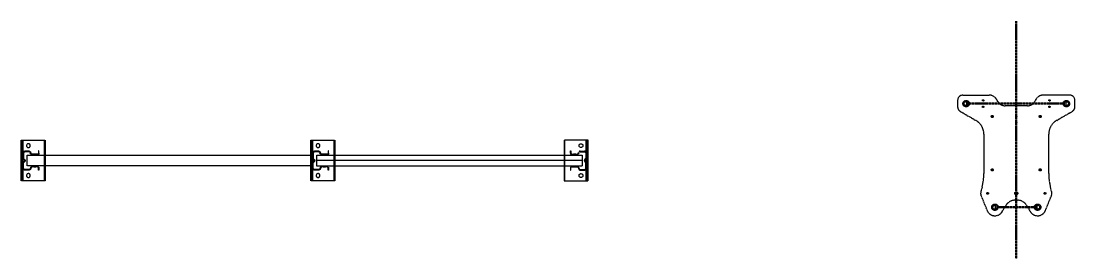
# Model space of a CAD drawing. Header units: millimetres. Extents: x -637480 to 299894, y -125373 to 39000.
# Drawn here: x 294953 to 299894, y -26578 to -25465 of the extents above; entities that cross this region are included whole.
import ezdxf

# ---------------------------------------------------------------- set-up
doc = ezdxf.new("R2010")
doc.units = ezdxf.units.MM
doc.linetypes.add('AM_ISO02W050', pattern=[7.5, 6, -1.5])
doc.linetypes.add('CENTER', pattern=[7, 4, -1, 1, -1])
doc.layers.add('Dims', color=7, linetype='Continuous', lineweight=50)
doc.layers.add('HIDDEN', color=9, linetype='AM_ISO02W050', lineweight=25)

# ---------------------------------------------------------------- blocks, each defined once
blk = doc.blocks.new('90 x 2.4 RF MS UPRIGHT PLAN')
for p, q in [((-34.4, 74.5), (-45, 74.5)), ((-45, 74.5), (-45, 72.1)), ((-45, 72.1), (-34.4, 72.1)), ((-29.4, 67.1), (-29.4, 43.1)), ((-27, 67.1), (-27, 43.1)), ((27, 67.1), (27, 43.1)), ((29.4, 67.1), (29.4, 43.1)), ((34.4, 74.5), (45, 74.5)), ((45, 72.1), (34.4, 72.1)), ((45, 74.5), (45, 72.1)), ((-44.3, 28.7), (-44.3, 8.4)), ((-41.9, 28.7), (-41.9, 8.4)), ((-32.5, 38.5), (-39.7, 35.5)), ((-31.5, 36.3), (-38.8, 33.3)), ((-35.9, 2.4), (-11.9, 2.4)), ((-35.9, 0), (-11.9, 0)), ((-8.2, 4), (-5.4, 7)), ((-6.5, 2.4), (-3.7, 5.4)), ((6.5, 2.4), (3.7, 5.4)), ((8.2, 4), (5.4, 7)), ((35.8, 2.4), (11.9, 2.4)), ((35.8, 0), (11.9, 0)), ((31.5, 36.3), (38.8, 33.3)), ((32.5, 38.5), (39.7, 35.5)), ((41.8, 28.7), (41.8, 8.4)), ((44.2, 28.7), (44.2, 8.4))]:
    blk.add_line(p, q)
for points in [[(-29.4, 60.2), (-27, 60.2), (-27, 49.8), (-29.4, 49.8)], [(29.4, 60.2), (27, 60.2), (27, 49.8), (29.4, 49.8)], [(-30.5, 2.4), (-19.5, 2.4), (-19.5, 0), (-30.5, 0)], [(30.5, 2.4), (19.5, 2.4), (19.5, 0), (30.5, 0)]]:
    blk.add_lwpolyline(points, close=True)
for centre, radius, start, end in [((-34.4, 67.1), 7.4, 0, 90), ((-34.4, 67.1), 5, 0, 90), ((34.4, 67.1), 7.4, 90, 180), ((34.4, 67.1), 5, 90, 180), ((-36.9, 28.7), 7.4, 112.6744, 180), ((-35.9, 8.4), 8.4, 180, 270), ((-36.9, 28.7), 5, 112.6744, 180), ((-35.9, 8.4), 6, 180, 270), ((-34.4, 43.1), 5, 292.6744, 0), ((-34.4, 43.1), 7.4, 292.6744, 0), ((-11.9, 7.4), 5, 270, 317.302), ((-11.9, 7.4), 7.4, 270, 317.302), ((0, 2), 7.4, 90, 137.302), ((0, 2), 5, 90, 137.302), ((0, 2), 7.4, 42.698, 90), ((0, 2), 5, 42.698, 90), ((11.9, 7.4), 7.4, 222.698, 270), ((11.9, 7.4), 5, 222.698, 270), ((34.4, 43.1), 7.4, 180, 247.3256), ((34.4, 43.1), 5, 180, 247.3256), ((35.8, 8.4), 6, 270, 0), ((35.8, 8.4), 8.4, 270, 0), ((36.8, 28.7), 5, 0, 67.3256), ((36.8, 28.7), 7.4, 0, 67.3256)]:
    blk.add_arc(centre, radius, start, end)
blk = doc.blocks.new('MS BASEPLATE PLAN')
for p, q in [((-4, 95), (-4, -95)), ((0, 95), (0, -95)), ((100, 95), (100, -95))]:
    blk.add_line(p, q)
for points in [[(104, 95), (-9.3, 95), (-9.3, -95), (104, -95)], [(-4, 31), (0, 31), (0, 19), (-4, 19)], [(-4, -31), (0, -31), (0, -19), (-4, -19)]]:
    blk.add_lwpolyline(points, close=True)
for centre in [(25, 70), (25, -70)]:
    blk.add_circle(centre, 9)
blk = doc.blocks.new('*U52')
blk.add_line((20, 0), (1263, 0))
for points in [[(20, 26), (1263, 26), (1263, -26), (20, -26)], [(1283, 40), (1286, 40), (1286, -40), (1283, -40)], [(1286, 25), (2621, 25), (2621, -25), (1286, -25)]]:
    blk.add_lwpolyline(points, close=True)
blk.add_blockref('MS BASEPLATE PLAN', (0, 0))
at = {"xscale": -1}
for p in [(1283, 0), (2641, 0)]:
    blk.add_blockref('MS BASEPLATE PLAN', p, dxfattribs=at)
at = {"rotation": 270}
blk.add_blockref('90 x 2.4 RF MS UPRIGHT PLAN', (0, 0), dxfattribs=at)
at = {"xscale": -1, "rotation": 90}
for p in [(1283, 0), (2641, 0)]:
    blk.add_blockref('90 x 2.4 RF MS UPRIGHT PLAN', p, dxfattribs=at)

msp = doc.modelspace()

# ---------------------------------------------------------------- linework, layer by layer
at = {"layer": 'Dims', "linetype": 'CENTER'}
for points in [[(299619.3, -25464.8), (299619.3, -26578.1)], [(299384.3, -25851.2), (299854.3, -25851.2)], [(299519.3, -26336.2), (299719.3, -26336.2)]]:
    msp.add_lwpolyline(points, dxfattribs=at)
at = {"layer": 'HIDDEN'}
for p, q in [((299344.3, -25836.2), (299344.3, -25865.7)), ((299369.3, -25811.2), (299492.4, -25811.2)), ((299532.8, -25841.2), (299527, -25831.2)), ((299711.6, -25831.2), (299705.9, -25841.2)), ((299869.3, -25811.2), (299746.3, -25811.2)), ((299894.3, -25865.7), (299894.3, -25836.2)), ((299356.8, -25887.4), (299429.8, -25929.5)), ((299671.2, -25861.2), (299567.4, -25861.2)), ((299808.8, -25929.5), (299881.8, -25887.4)), ((299467.3, -25994.5), (299467.3, -26178)), ((299771.3, -26178), (299771.3, -25994.5)), ((299458.8, -26242.7), (299453.4, -26262.8)), ((299454.7, -26283.4), (299482.3, -26351.2)), ((299481.9, -26271.1), (299483.5, -26268.6)), ((299483.3, -26273.6), (299481.9, -26271.1)), ((299482.3, -26272.6), (299482.4, -26269.7)), ((299484.7, -26274.1), (299482.3, -26272.6)), ((299482.4, -26269.7), (299484.9, -26268.3)), ((299486.2, -26273.7), (299483.3, -26273.6)), ((299483.5, -26268.6), (299486.3, -26268.7)), ((299487.3, -26272.7), (299484.7, -26274.1)), ((299484.9, -26268.3), (299487.4, -26269.8)), ((299487.7, -26271.3), (299486.2, -26273.7)), ((299486.3, -26268.7), (299487.7, -26271.3)), ((299487.4, -26269.8), (299487.3, -26272.7)), ((299751.1, -26270.2), (299753.3, -26268.3)), ((299751.6, -26273), (299751.1, -26270.2)), ((299751.3, -26272.6), (299751.4, -26269.7)), ((299753.7, -26274.1), (299751.3, -26272.6)), ((299751.4, -26269.7), (299753.9, -26268.3)), ((299754.3, -26274), (299751.6, -26273)), ((299753.3, -26268.3), (299756, -26269.4)), ((299756.3, -26272.7), (299753.7, -26274.1)), ((299753.9, -26268.3), (299756.4, -26269.8)), ((299756.5, -26272.2), (299754.3, -26274)), ((299756, -26269.4), (299756.5, -26272.2)), ((299756.4, -26269.8), (299756.3, -26272.7)), ((299756.4, -26351.2), (299783.9, -26283.4)), ((299785.2, -26262.8), (299779.8, -26242.7)), ((299553.9, -26356.2), (299569.9, -26328.7)), ((299613.2, -26303.7), (299625.5, -26303.7)), ((299668.8, -26328.7), (299684.7, -26356.2))]:
    msp.add_line(p, q, dxfattribs=at)
for centre, radius in [((299384.3, -25851.2), 15), ((299384.3, -25851.2), 14), ((299384.3, -25851.2), 9.5), ((299463.8, -25836.2), 3.32), ((299463.8, -25836.2), 3.23), ((299774.8, -25836.2), 3.32), ((299854.3, -25851.2), 15), ((299854.3, -25851.2), 14), ((299854.3, -25851.2), 9.5), ((299463.8, -25866.2), 3.32), ((299463.8, -25866.2), 3.23), ((299774.8, -25866.2), 3.32), ((299506.8, -25911.2), 5), ((299506.8, -25911.2), 4.08), ((299619.3, -25911.2), 2.46), ((299619.3, -25911.2), 2.39), ((299619.3, -25939.2), 2.46), ((299619.3, -25939.2), 2.39), ((299731.8, -25911.2), 5), ((299731.8, -25911.2), 4.08), ((299619.3, -26133.2), 2.46), ((299619.3, -26133.2), 2.39), ((299506.8, -26161.2), 5), ((299506.8, -26161.2), 4.08), ((299619.3, -26161.2), 2.46), ((299619.3, -26161.2), 2.39), ((299731.8, -26161.2), 5), ((299731.8, -26161.2), 4.08), ((299484.8, -26271.2), 4.19), ((299484.8, -26271.2), 4.08), ((299484.8, -26271.2), 4.08), ((299619.3, -26271.2), 6.92), ((299753.8, -26271.2), 4.19), ((299753.8, -26271.2), 4.08), ((299753.8, -26271.2), 4.08), ((299519.3, -26336.2), 15), ((299519.3, -26336.2), 14), ((299519.3, -26336.2), 9.5), ((299719.3, -26336.2), 15), ((299719.3, -26336.2), 14), ((299719.3, -26336.2), 9.5)]:
    msp.add_circle(centre, radius, dxfattribs=at)
for centre, radius, start, end in [((299369.3, -25836.2), 25, 90, 180), ((299492.4, -25851.2), 40, 30, 90), ((299567.4, -25821.2), 40, 210, 270), ((299671.2, -25821.2), 40, 270, 330), ((299746.3, -25851.2), 40, 90, 150), ((299869.3, -25836.2), 25, 0, 90), ((299369.3, -25865.7), 25, 180, 240), ((299869.3, -25865.7), 25, 300, 0), ((299392.3, -25994.5), 75, 0, 60), ((299846.3, -25994.5), 75, 120, 180), ((299217.3, -26178), 250, 345, 0), ((300021.3, -26178), 250, 180, 195), ((299484.8, -26271.2), 32.5, 165, 202.1083), ((299753.8, -26271.2), 32.5, 337.8917, 15), ((299613.2, -26353.7), 50, 90, 149.9607), ((299625.5, -26353.7), 50, 30.0393, 90), ((299519.3, -26336.2), 40, 202.1083, 329.9607), ((299719.3, -26336.2), 40, 210.0393, 337.8917)]:
    msp.add_arc(centre, radius, start, end, dxfattribs=at)

# ---------------------------------------------------------------- block references
at = {"layer": 'HIDDEN', "rotation": 180}
msp.add_blockref('*U52', (297603.4, -26117.9), dxfattribs=at)

doc.saveas('drawing.dxf')
